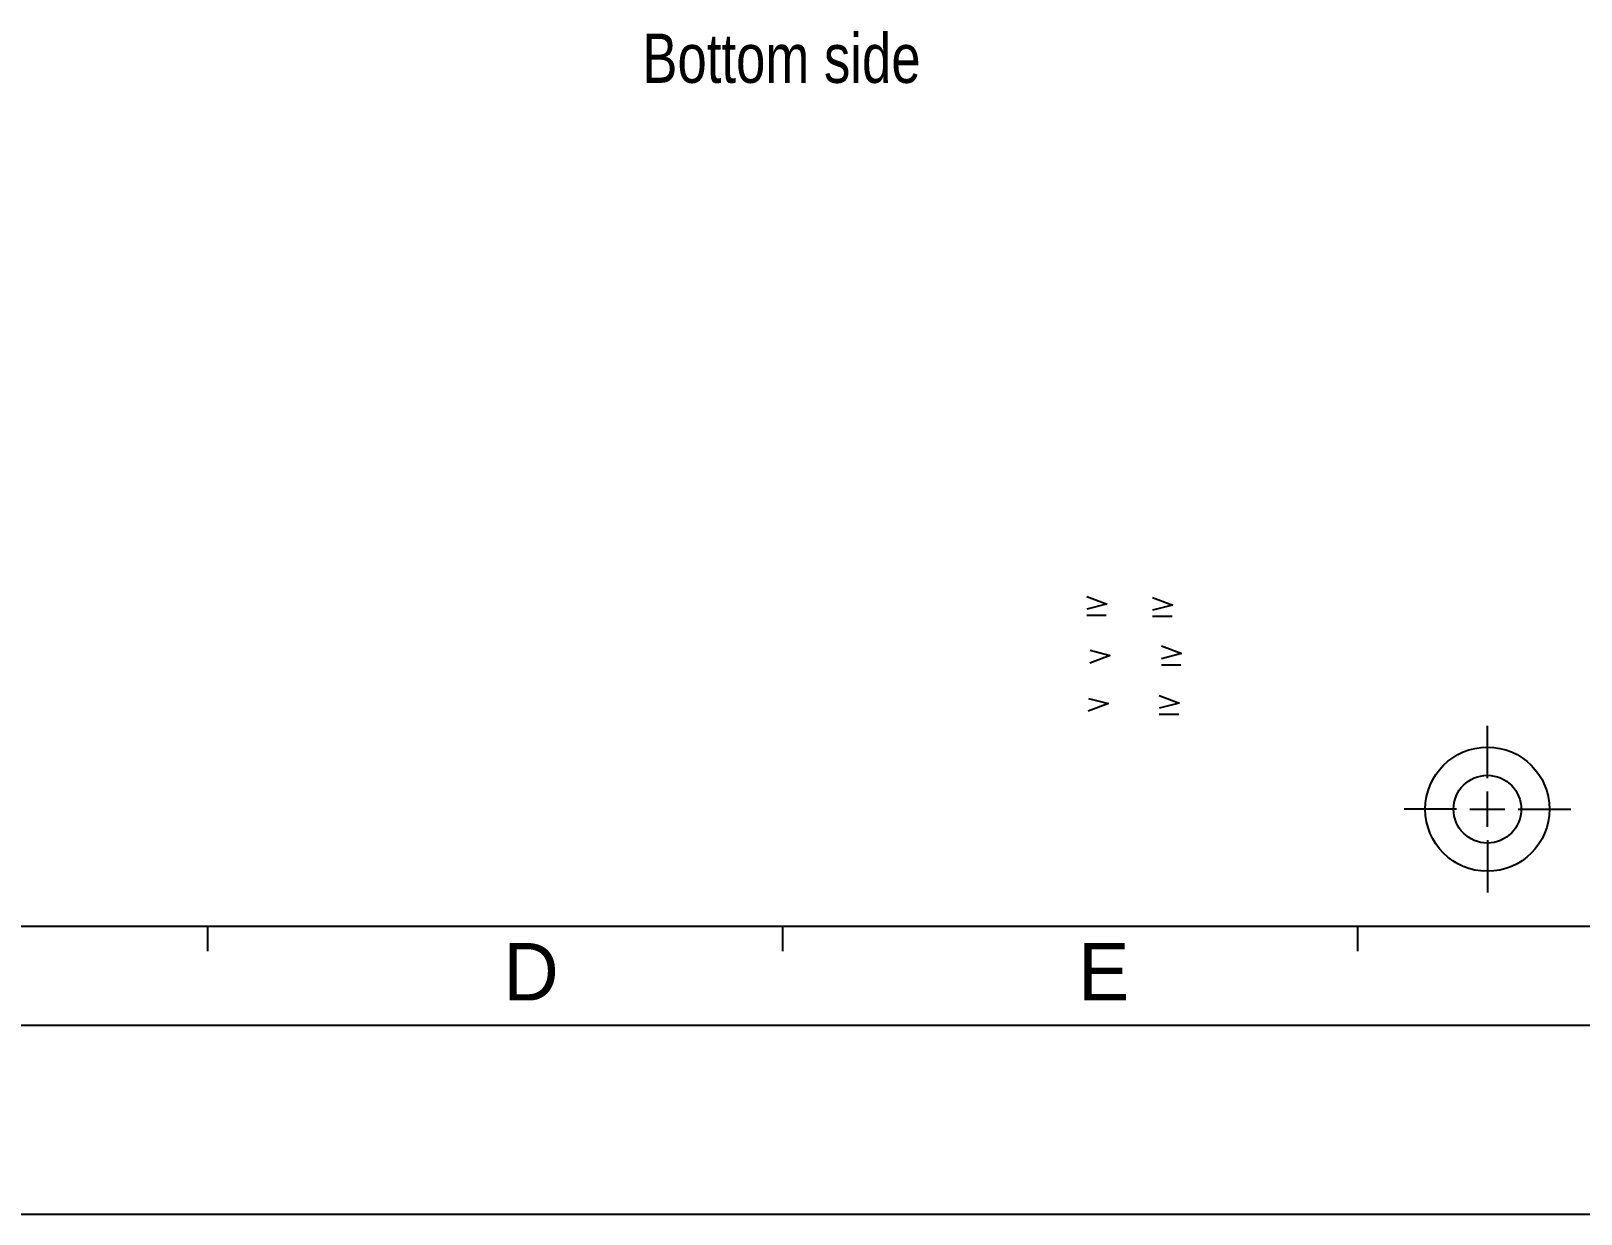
# Model space of a CAD drawing. Header units: millimetres. Extents: x 0 to 297, y 0 to 210.
# Drawn here: x 118.3 to 212.6, y 0 to 72 of the extents above; entities that cross this region are included whole.
import ezdxf

# ---------------------------------------------------------------- set-up
doc = ezdxf.new("R2010")
doc.units = ezdxf.units.MM
doc.header["$LTSCALE"] = 16.335
doc.layers.get('0').update_dxf_attribs({"linetype": 'CONTINUOUS'})
doc.styles.get("Standard").update_dxf_attribs({"font": 'txt', "width": 0.8})
doc.styles.add('TEXTSTYLE_2', font='txt')

# ---------------------------------------------------------------- blocks, each defined once
blk = doc.blocks.new('SYM301_BL0', base_point=(187.549, 31))
at = {"color": 2, "linetype": 'CONTINUOUS'}
for p, q in [((186.929, 31.571), (188.168, 31.109)), ((188.144, 31.109), (186.929, 30.794)), ((186.929, 30.429), (188.12, 30.429))]:
    blk.add_line(p, q, dxfattribs=at)
blk = doc.blocks.new('SYM301_BL1', base_point=(187.689, 34.015))
at = {"color": 2, "linetype": 'CONTINUOUS'}
for p, q in [((187.069, 34.586), (188.309, 34.124)), ((188.284, 34.124), (187.069, 33.808)), ((187.069, 33.444), (188.26, 33.444))]:
    blk.add_line(p, q, dxfattribs=at)
blk = doc.blocks.new('SYM301_BL2', base_point=(187.144, 36.965))
at = {"color": 2, "linetype": 'CONTINUOUS'}
for p, q in [((186.524, 37.536), (187.763, 37.074)), ((187.739, 37.074), (186.524, 36.758)), ((186.524, 36.393), (187.715, 36.393))]:
    blk.add_line(p, q, dxfattribs=at)
blk = doc.blocks.new('SYM001_BL3', base_point=(183.228, 31.002))
at = {"color": 2, "linetype": 'CONTINUOUS'}
for p, q in [((182.633, 31.391), (183.848, 31.075)), ((183.848, 31.075), (182.609, 30.613))]:
    blk.add_line(p, q, dxfattribs=at)
blk = doc.blocks.new('SYM001_BL4', base_point=(183.324, 33.933))
at = {"color": 2, "linetype": 'CONTINUOUS'}
for p, q in [((183.943, 34.006), (182.704, 33.544)), ((182.728, 34.322), (183.943, 34.006))]:
    blk.add_line(p, q, dxfattribs=at)
blk = doc.blocks.new('SYM301_BL5', base_point=(183.137, 37.025))
at = {"color": 2, "linetype": 'CONTINUOUS'}
for p, q in [((182.518, 37.596), (183.757, 37.134)), ((183.733, 37.134), (182.518, 36.818)), ((182.518, 36.454), (183.708, 36.454))]:
    blk.add_line(p, q, dxfattribs=at)

msp = doc.modelspace()

# ---------------------------------------------------------------- linework, layer by layer
at = {"color": 7, "linetype": 'CONTINUOUS'}
for p, q in [((206.914, 26.528), (206.914, 29.72)), ((206.914, 23.577), (206.914, 25.716)), ((205.032, 24.647), (201.84, 24.647)), ((205.844, 24.647), (207.983, 24.647)), ((208.795, 24.647), (211.987, 24.647)), ((206.914, 22.766), (206.914, 19.574)), ((0, 0), (297, 0))]:
    msp.add_line(p, q, dxfattribs=at)
at = {"color": 4, "linetype": 'CONTINUOUS'}
for p, q in [((273, 17.5), (24, 17.5)), ((129, 17.5), (129, 16)), ((164, 17.5), (164, 16)), ((199, 17.5), (199, 16)), ((18.5, 11.5), (278.5, 11.5))]:
    msp.add_line(p, q, dxfattribs=at)
at = {"color": 7, "linetype": 'CONTINUOUS'}
for radius in [3.781, 2.061]:
    msp.add_circle((206.914, 24.647), radius, dxfattribs=at)

# ---------------------------------------------------------------- block references
at = {"color": 2, "linetype": 'CONTINUOUS'}
for name, p in [('SYM301_BL5', (183.137, 37.025)), ('SYM301_BL2', (187.144, 36.965)), ('SYM001_BL4', (183.324, 33.933)), ('SYM301_BL1', (187.689, 34.015)), ('SYM001_BL3', (183.228, 31.002)), ('SYM301_BL0', (187.549, 31))]:
    msp.add_blockref(name, p, dxfattribs=at)

# ---------------------------------------------------------------- texts
at = {"color": 2, "linetype": 'CONTINUOUS', "insert": (155.465, 71.866), "char_height": 3, "width": 26.4, "attachment_point": 1, "line_spacing_factor": 0.9}
msp.add_mtext('Bottom side', dxfattribs=at)
at = {"color": 2, "linetype": 'CONTINUOUS', "char_height": 3.5, "width": 3.5, "attachment_point": 1, "line_spacing_factor": 0.9, "style": 'TEXTSTYLE_2'}
for s, insert in [('D', (147, 16.5)), ('E', (182, 16.5))]:
    msp.add_mtext(s, dxfattribs=dict(at, insert=insert))

doc.saveas('drawing.dxf')
